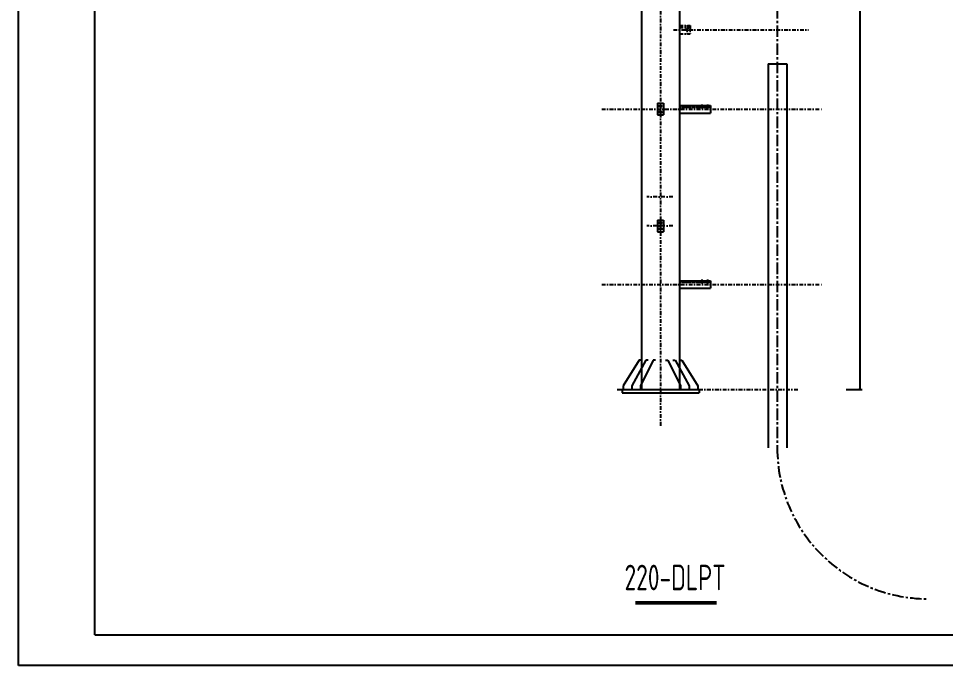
# Model space of a CAD drawing. Header units: millimetres. Extents: x 601 to 1195, y -2888 to -2468.
# Drawn here: x 601.1 to 905.6, y -2887.8 to -2675.1 of the extents above; entities that cross this region are included whole.
import ezdxf
from ezdxf.enums import TextEntityAlignment as Align

# ---------------------------------------------------------------- set-up
doc = ezdxf.new("R2010")
doc.units = ezdxf.units.MM
for name, pattern in [('CENTER', [2, 1.25, -0.25, 0.25, -0.25]), ('CONTINOUS', [0]), ('DASHDOT2', [0.5, 0.25, -0.125, 0, -0.125]), ('DASHED', [0.008, 0.005, -0.003])]:
    doc.linetypes.add(name, pattern=pattern)
doc.layers.add('DIMENSIONS', color=5, linetype='Continuous')
doc.styles.get("Standard").update_dxf_attribs({"font": 'tssdeng.shx', "width": 0.7, "bigfont": 'tssdchn.shx'})

msp = doc.modelspace()

# ---------------------------------------------------------------- linework, layer by layer
at = {"color": 3}
for p, q in [((601.07, -2887.82), (601.07, -2467.82)), ((601.07, -2887.82), (601.07, -2467.82)), ((847.38, -2690.04), (847.38, -2816.29)), ((847.38, -2690.04), (853.52, -2690.04)), ((853.52, -2690.04), (853.52, -2816.29)), ((1195.07, -2887.82), (601.07, -2887.82))]:
    msp.add_line(p, q, dxfattribs=at)
at = {"color": 4, "linetype": 'CONTINOUS'}
for p, q in [((877.5, -2566.69), (877.5, -2797.09)), ((872.96, -2797.09), (878.27, -2797.09))]:
    msp.add_line(p, q, dxfattribs=at)
at = {"color": 1, "linetype": 'CENTER', "ltscale": 3}
msp.add_line((850.37, -2569.38), (850.37, -2816.29), dxfattribs=at)
for p, q in [((803.78, -2866.85), (830.45, -2866.85)), ((803.78, -2867.46), (830.43, -2867.46))]:
    msp.add_line(p, q)
at = {"color": 3, "const_width": 0.6}
for points in [[(626.07, -2877.82), (626.07, -2477.82)], [(626.07, -2877.82), (626.07, -2477.82)], [(1185.07, -2877.82), (626.07, -2877.82)]]:
    msp.add_lwpolyline(points, dxfattribs=at)
at = {"color": 0, "linetype": 'ByBlock', "const_width": 0.115}
msp.add_lwpolyline([(877.12, -2796.71), (877.89, -2797.47)], dxfattribs=at)
at = {"color": 1, "linetype": 'CENTER', "ltscale": 3}
msp.add_arc((900, -2816.29), 49.63, 180, 269.6453, dxfattribs=at)
at = {"layer": 'DIMENSIONS', "color": 1, "linetype": 'DASHDOT2', "ltscale": 5}
for p, q in [((812.01, -2560.78), (812.01, -2809.45)), ((818.25, -2677.47), (821.73, -2677.47)), ((818.25, -2678.05), (821.73, -2678.05)), ((821.73, -2677.47), (821.73, -2680.16)), ((818.25, -2680.16), (821.73, -2680.16)), ((792.68, -2704.93), (865, -2704.93)), ((816.06, -2733.73), (807.52, -2733.73)), ((816.06, -2743.33), (807.52, -2743.33)), ((792.68, -2762.53), (865, -2762.53)), ((814.28, -2797.09), (857.39, -2797.09))]:
    msp.add_line(p, q, dxfattribs=at)
at = {"layer": 'DIMENSIONS', "color": 7, "ltscale": 3}
for p, q in [((805.77, -2569.99), (805.77, -2797.09)), ((818.25, -2569.99), (818.25, -2797.09)), ((811.05, -2703.01), (811.05, -2706.85)), ((811.05, -2703.01), (812.97, -2703.01)), ((811.51, -2703.97), (812.55, -2703.97)), ((812.97, -2703.01), (812.97, -2706.85)), ((818.25, -2703.78), (828.45, -2703.78)), ((825.18, -2703.6), (825.18, -2704.45)), ((825.57, -2703.38), (825.57, -2704.7)), ((825.95, -2703.6), (825.95, -2704.45)), ((827.1, -2703.6), (827.1, -2704.45)), ((827.49, -2703.38), (827.49, -2704.66)), ((827.87, -2703.6), (827.87, -2704.45)), ((828.45, -2703.78), (828.45, -2706.2)), ((811.05, -2706.85), (812.97, -2706.85)), ((811.43, -2705.89), (812.67, -2705.89)), ((818.25, -2706.2), (828.45, -2706.2)), ((811.05, -2741.41), (811.05, -2745.25)), ((811.05, -2741.41), (812.97, -2741.41)), ((811.51, -2742.37), (812.55, -2742.37)), ((812.97, -2741.41), (812.97, -2745.25)), ((811.05, -2745.25), (812.97, -2745.25)), ((811.43, -2744.29), (812.67, -2744.29)), ((818.25, -2761.38), (828.45, -2761.38)), ((825.18, -2761.2), (825.18, -2762.05)), ((825.57, -2760.98), (825.57, -2762.3)), ((825.95, -2761.2), (825.95, -2762.05)), ((827.1, -2761.2), (827.1, -2762.05)), ((827.49, -2760.98), (827.49, -2762.26)), ((827.87, -2761.2), (827.87, -2762.05)), ((828.45, -2761.38), (828.45, -2763.8)), ((818.25, -2763.8), (828.45, -2763.8)), ((805, -2787.49), (799.74, -2795.94)), ((807.2, -2787.49), (802.63, -2795.94)), ((805.77, -2787.49), (805, -2787.49)), ((809.64, -2787.49), (805.44, -2795.94)), ((807.97, -2787.49), (807.2, -2787.49)), ((810.41, -2787.49), (809.64, -2787.49)), ((813.61, -2787.49), (814.38, -2787.49)), ((814.38, -2787.49), (818.59, -2795.94)), ((816.05, -2787.49), (816.82, -2787.49)), ((816.82, -2787.49), (821.39, -2795.94)), ((818.25, -2787.49), (819.02, -2787.49)), ((819.02, -2787.49), (824.28, -2795.94)), ((797.8, -2797.09), (824.67, -2797.09)), ((799.36, -2797.09), (799.36, -2798.24)), ((799.36, -2798.24), (824.67, -2798.24)), ((799.74, -2795.94), (799.74, -2797.09)), ((802.63, -2795.94), (802.63, -2797.09)), ((805.44, -2795.94), (805.44, -2797.09)), ((818.59, -2795.94), (818.59, -2797.09)), ((821.39, -2795.94), (821.39, -2797.09)), ((824.28, -2795.94), (824.28, -2797.09)), ((824.67, -2797.09), (824.67, -2798.24))]:
    msp.add_line(p, q, dxfattribs=at)
at = {"layer": 'DIMENSIONS', "color": 2, "linetype": 'DASHDOT2', "ltscale": 5}
for p, q in [((816.25, -2678.82), (860.66, -2678.82)), ((820.77, -2677.29), (820.77, -2680.35))]:
    msp.add_line(p, q, dxfattribs=at)
at = {"layer": 'DIMENSIONS', "color": 7, "linetype": 'DASHED', "ltscale": 2}
for p, q in [((818.25, -2704.24), (828.45, -2704.24)), ((818.25, -2761.84), (828.45, -2761.84))]:
    msp.add_line(p, q, dxfattribs=at)
at = {"layer": 'DIMENSIONS', "color": 1, "ltscale": 3}
for centre, radius in [((820.77, -2678.82), 0.32), ((812.01, -2703.97), 0.346), ((812.01, -2705.89), 0.346), ((812.01, -2742.37), 0.346), ((812.01, -2744.29), 0.346)]:
    msp.add_circle(centre, radius, dxfattribs=at)

# ---------------------------------------------------------------- texts
at = {"color": 7, "lineweight": -3, "width": 0.7}
msp.add_text('220-DLPT', height=8.4, dxfattribs=at).set_placement((816.79, -2863.1), align=Align.CENTER)

doc.saveas('drawing.dxf')
